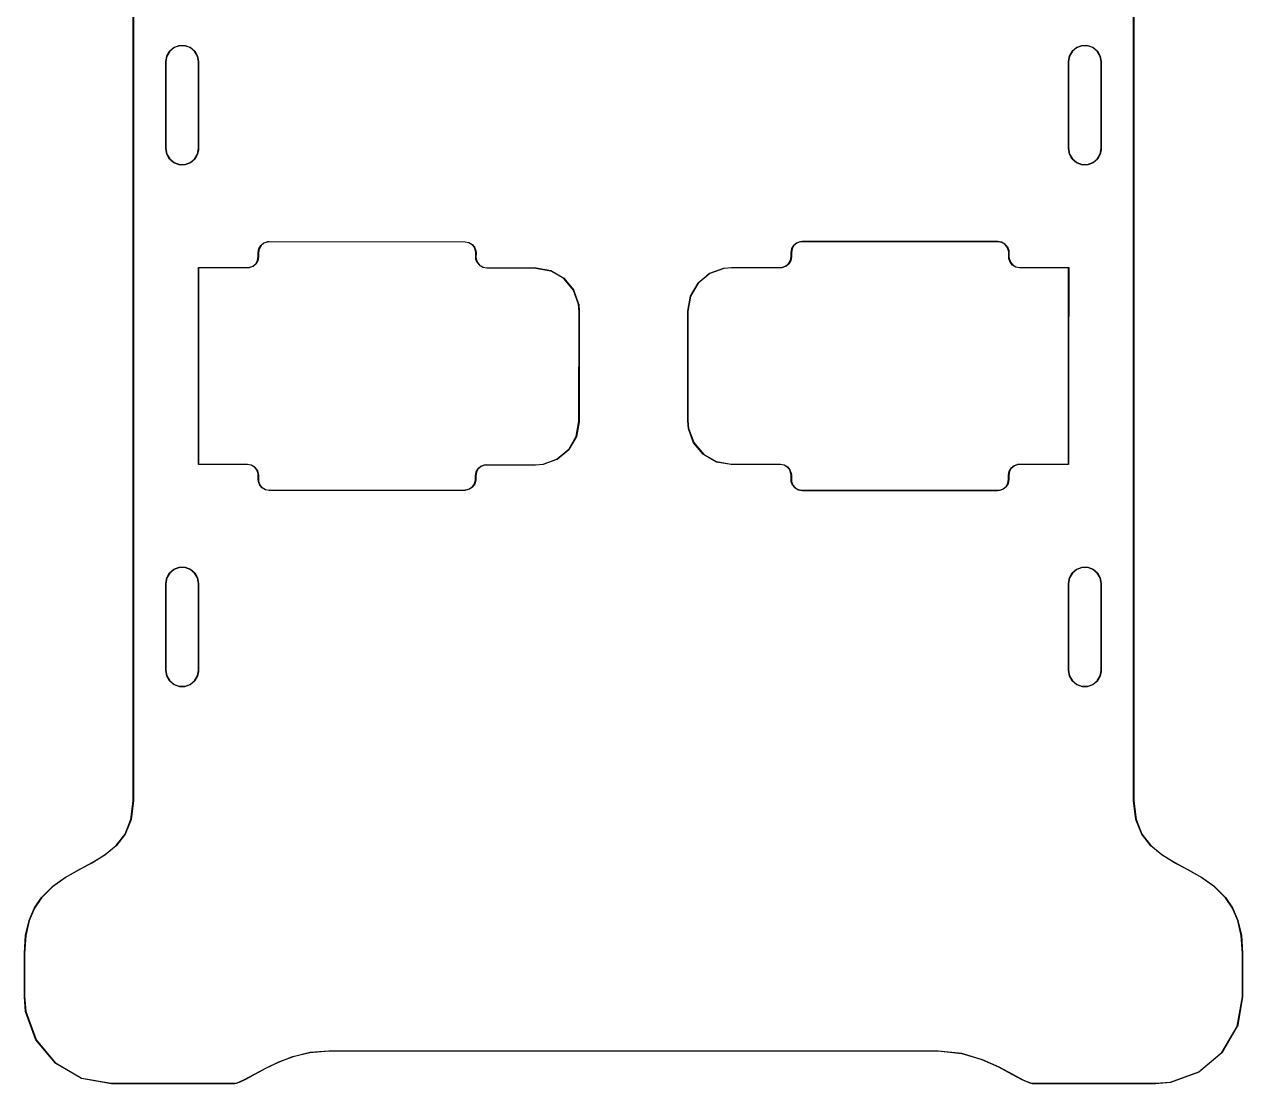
# Model space of a CAD drawing. Extents: x 72.9 to 142.9, y -183.4 to -86.4.
# Drawn here: x 79.9 to 135.9, y -183.4 to -134.7 of the extents above; entities that cross this region are included whole.
import ezdxf

# ---------------------------------------------------------------- set-up
doc = ezdxf.new("R2010")
doc.units = 0
doc.header["$MEASUREMENT"] = 0
doc.layers.add('BLACK', color=7, linetype='CONTINUOUS')

msp = doc.modelspace()

# ---------------------------------------------------------------- linework, layer by layer
at = {"layer": 'Black'}
for p, q in [((84.8833, -170.432), (84.8833, -130.432)), ((84.8933, -130.432), (84.8933, -170.432)), ((130.883, -170.432), (130.883, -130.432)), ((130.893, -130.432), (130.893, -170.432)), ((86.4294, -136.173), (86.5598, -135.947)), ((86.5681, -135.953), (86.4385, -136.177)), ((86.5598, -135.947), (86.561, -135.946)), ((86.561, -135.946), (86.7607, -135.779)), ((86.7664, -135.787), (86.5681, -135.953)), ((86.7607, -135.779), (86.7622, -135.778)), ((86.7622, -135.778), (87.007, -135.689)), ((87.0096, -135.699), (86.7664, -135.787)), ((87.007, -135.689), (87.007, -135.689)), ((87.007, -135.689), (87.0087, -135.689)), ((87.0087, -135.689), (87.2692, -135.689)), ((87.2683, -135.699), (87.0096, -135.699)), ((87.5113, -135.788), (87.2683, -135.699)), ((87.2692, -135.689), (87.2709, -135.689)), ((87.2709, -135.689), (87.5156, -135.779)), ((87.7094, -135.954), (87.5113, -135.788)), ((87.5156, -135.779), (87.5171, -135.78)), ((87.5171, -135.78), (87.7165, -135.947)), ((87.8385, -136.179), (87.7094, -135.954)), ((87.7165, -135.947), (87.7176, -135.949)), ((87.7176, -135.949), (87.8476, -136.174)), ((127.93, -136.172), (128.06, -135.946)), ((128.068, -135.952), (127.939, -136.176)), ((128.06, -135.946), (128.061, -135.946)), ((128.061, -135.945), (128.261, -135.778)), ((128.061, -135.946), (128.061, -135.945)), ((128.267, -135.786), (128.068, -135.952)), ((128.261, -135.778), (128.263, -135.777)), ((128.263, -135.777), (128.508, -135.688)), ((128.51, -135.698), (128.267, -135.786)), ((128.508, -135.688), (128.509, -135.688)), ((128.509, -135.688), (128.77, -135.689)), ((128.769, -135.699), (128.51, -135.698)), ((129.012, -135.788), (128.769, -135.699)), ((128.77, -135.689), (128.77, -135.689)), ((128.77, -135.689), (128.771, -135.689)), ((128.771, -135.689), (129.016, -135.778)), ((129.21, -135.954), (129.012, -135.788)), ((129.016, -135.778), (129.017, -135.779)), ((129.017, -135.779), (129.018, -135.779)), ((129.018, -135.779), (129.217, -135.947)), ((129.339, -136.178), (129.21, -135.954)), ((129.217, -135.947), (129.218, -135.948)), ((129.218, -135.948), (129.348, -136.174)), ((86.3833, -136.431), (86.4288, -136.175)), ((86.3833, -136.432), (86.3833, -136.431)), ((86.3833, -140.432), (86.3833, -136.432)), ((86.3833, -136.432), (86.3833, -136.432)), ((86.4385, -136.177), (86.3933, -136.432)), ((86.3933, -136.432), (86.3933, -140.432)), ((86.4288, -136.175), (86.4294, -136.173)), ((87.8833, -136.432), (87.8385, -136.179)), ((87.8476, -136.174), (87.848, -136.175)), ((87.848, -136.175), (87.8482, -136.176)), ((87.8482, -136.176), (87.8482, -136.176)), ((87.8482, -136.176), (87.8482, -136.176)), ((87.8482, -136.176), (87.8932, -136.431)), ((87.8833, -140.432), (87.8833, -136.432)), ((87.8932, -136.431), (87.8932, -136.432)), ((87.8932, -136.432), (87.8933, -136.432)), ((87.8933, -136.432), (87.8933, -140.432)), ((127.883, -136.43), (127.929, -136.173)), ((127.883, -136.432), (127.883, -136.43)), ((127.883, -140.432), (127.883, -136.432)), ((127.883, -136.432), (127.883, -136.432)), ((127.883, -136.432), (127.883, -136.432)), ((127.939, -136.176), (127.893, -136.432)), ((127.893, -136.432), (127.893, -136.432)), ((127.893, -136.432), (127.893, -136.432)), ((127.893, -136.432), (127.893, -140.432)), ((127.929, -136.173), (127.93, -136.172)), ((127.929, -136.173), (127.929, -136.173)), ((129.383, -136.432), (129.339, -136.178)), ((129.348, -136.174), (129.348, -136.174)), ((129.348, -136.174), (129.348, -136.175)), ((129.348, -136.175), (129.348, -136.176)), ((129.348, -136.176), (129.348, -136.176)), ((129.348, -136.176), (129.393, -136.431)), ((129.383, -140.432), (129.383, -136.432)), ((129.393, -136.431), (129.393, -136.432)), ((129.393, -136.432), (129.393, -136.432)), ((129.393, -136.432), (129.393, -140.432)), ((86.3833, -140.433), (86.3833, -140.432)), ((86.3833, -140.432), (86.3833, -140.432)), ((86.4283, -140.688), (86.3833, -140.433)), ((86.3933, -140.432), (86.438, -140.686)), ((87.838, -140.687), (87.8833, -140.432)), ((87.8833, -140.489), (87.8477, -140.689)), ((87.8932, -140.433), (87.8833, -140.489)), ((87.8933, -140.432), (87.8932, -140.432)), ((87.8932, -140.432), (87.8932, -140.433)), ((127.883, -140.433), (127.883, -140.432)), ((127.883, -140.432), (127.883, -140.432)), ((127.928, -140.688), (127.883, -140.433)), ((127.893, -140.432), (127.938, -140.686)), ((129.338, -140.688), (129.383, -140.432)), ((129.383, -140.489), (129.347, -140.691)), ((129.383, -140.432), (129.383, -140.432)), ((129.383, -140.432), (129.383, -140.432)), ((129.393, -140.434), (129.383, -140.489)), ((129.393, -140.432), (129.393, -140.432)), ((129.393, -140.432), (129.393, -140.432)), ((129.393, -140.432), (129.393, -140.434)), ((86.4287, -140.689), (86.4283, -140.688)), ((86.4289, -140.69), (86.4287, -140.689)), ((86.5589, -140.915), (86.4289, -140.69)), ((86.4289, -140.69), (86.4289, -140.69)), ((86.438, -140.686), (86.5672, -140.91)), ((86.56, -140.917), (86.5589, -140.915)), ((86.7594, -141.084), (86.56, -140.917)), ((86.56, -140.917), (86.56, -140.917)), ((86.5672, -140.91), (86.7652, -141.076)), ((86.76, -141.085), (86.7594, -141.084)), ((86.7594, -141.084), (86.7594, -141.084)), ((86.7609, -141.085), (86.76, -141.085)), ((87.0056, -141.175), (86.7609, -141.085)), ((86.7652, -141.076), (87.0082, -141.165)), ((87.2669, -141.165), (87.5101, -141.077)), ((87.5143, -141.086), (87.2695, -141.175)), ((87.5101, -141.077), (87.7084, -140.911)), ((87.5158, -141.085), (87.5143, -141.086)), ((87.5143, -141.086), (87.5143, -141.086)), ((87.7155, -140.918), (87.5158, -141.085)), ((87.7084, -140.911), (87.838, -140.687)), ((87.7167, -140.917), (87.7155, -140.918)), ((87.8471, -140.691), (87.7167, -140.917)), ((87.7167, -140.917), (87.7167, -140.917)), ((87.8477, -140.689), (87.8471, -140.691)), ((87.8471, -140.691), (87.8471, -140.691)), ((127.929, -140.689), (127.928, -140.688)), ((127.929, -140.69), (127.929, -140.689)), ((128.059, -140.916), (127.929, -140.69)), ((127.929, -140.69), (127.929, -140.69)), ((127.929, -140.69), (127.929, -140.69)), ((127.938, -140.686), (128.067, -140.91)), ((128.06, -140.917), (128.059, -140.916)), ((128.059, -140.916), (128.059, -140.916)), ((128.259, -141.085), (128.06, -140.917)), ((128.06, -140.917), (128.06, -140.917)), ((128.067, -140.91), (128.265, -141.076)), ((128.26, -141.086), (128.259, -141.085)), ((128.505, -141.175), (128.26, -141.086)), ((128.265, -141.076), (128.508, -141.165)), ((128.766, -141.166), (129.01, -141.078)), ((129.014, -141.087), (128.769, -141.176)), ((129.01, -141.078), (129.208, -140.912)), ((129.015, -141.086), (129.014, -141.087)), ((129.215, -140.919), (129.015, -141.086)), ((129.015, -141.086), (129.015, -141.086)), ((129.208, -140.912), (129.338, -140.688)), ((129.216, -140.918), (129.215, -140.919)), ((129.347, -140.692), (129.216, -140.918)), ((129.347, -140.691), (129.347, -140.691)), ((129.347, -140.691), (129.347, -140.691)), ((129.347, -140.691), (129.347, -140.692)), ((87.0071, -141.175), (87.0056, -141.175)), ((87.0073, -141.175), (87.0071, -141.175)), ((87.2678, -141.175), (87.0073, -141.175)), ((87.0073, -141.175), (87.0073, -141.175)), ((87.0082, -141.165), (87.2669, -141.165)), ((87.2695, -141.175), (87.2678, -141.175)), ((87.2695, -141.175), (87.2695, -141.175)), ((128.507, -141.175), (128.505, -141.175)), ((128.505, -141.175), (128.505, -141.175)), ((128.505, -141.175), (128.505, -141.175)), ((128.767, -141.176), (128.507, -141.175)), ((128.508, -141.165), (128.766, -141.166)), ((128.769, -141.176), (128.767, -141.176)), ((128.769, -141.176), (128.769, -141.176)), ((90.6377, -145.209), (90.6684, -145.038)), ((90.6781, -145.04), (90.6476, -145.21)), ((90.6684, -145.038), (90.669, -145.036)), ((90.669, -145.036), (90.7563, -144.886)), ((90.7645, -144.892), (90.6781, -145.04)), ((90.7563, -144.886), (90.7574, -144.885)), ((90.7574, -144.885), (90.8908, -144.773)), ((90.8965, -144.782), (90.7645, -144.892)), ((90.8908, -144.773), (90.8923, -144.772)), ((90.8923, -144.772), (91.0557, -144.714)), ((91.0585, -144.723), (90.8965, -144.782)), ((91.0557, -144.714), (91.0563, -144.713)), ((91.0563, -144.713), (91.057, -144.713)), ((91.057, -144.713), (91.143, -144.706)), ((91.1436, -144.716), (91.0585, -144.723)), ((91.143, -144.706), (91.1432, -144.706)), ((91.1432, -144.706), (91.1434, -144.706)), ((91.1434, -144.706), (100.143, -144.719)), ((100.143, -144.729), (91.1436, -144.716)), ((100.143, -144.719), (100.144, -144.719)), ((100.313, -144.759), (100.143, -144.729)), ((100.144, -144.719), (100.144, -144.719)), ((100.144, -144.719), (100.315, -144.75)), ((100.461, -144.846), (100.313, -144.759)), ((100.315, -144.75), (100.317, -144.75)), ((100.317, -144.75), (100.467, -144.837)), ((100.572, -144.977), (100.461, -144.846)), ((100.467, -144.837), (100.468, -144.838)), ((100.468, -144.838), (100.58, -144.972)), ((100.63, -145.139), (100.572, -144.977)), ((100.58, -144.972), (100.581, -144.973)), ((100.581, -144.973), (100.64, -145.136)), ((115.137, -145.204), (115.167, -145.033)), ((115.177, -145.036), (115.147, -145.206)), ((115.167, -145.033), (115.168, -145.032)), ((115.168, -145.032), (115.255, -144.882)), ((115.263, -144.887), (115.177, -145.036)), ((115.255, -144.882), (115.256, -144.88)), ((115.256, -144.88), (115.389, -144.769)), ((115.395, -144.777), (115.263, -144.887)), ((115.389, -144.769), (115.391, -144.768)), ((115.391, -144.768), (115.554, -144.709)), ((115.557, -144.718), (115.395, -144.777)), ((115.554, -144.709), (115.555, -144.709)), ((115.555, -144.709), (115.641, -144.701)), ((115.555, -144.709), (115.555, -144.709)), ((115.642, -144.711), (115.557, -144.718)), ((115.641, -144.701), (115.641, -144.701)), ((115.641, -144.701), (115.642, -144.701)), ((115.642, -144.701), (124.642, -144.701)), ((124.642, -144.711), (115.642, -144.711)), ((124.642, -144.701), (124.642, -144.701)), ((124.642, -144.701), (124.643, -144.701)), ((124.812, -144.741), (124.642, -144.711)), ((124.642, -144.711), (124.642, -144.711)), ((124.643, -144.701), (124.814, -144.732)), ((124.96, -144.827), (124.812, -144.741)), ((124.814, -144.732), (124.815, -144.732)), ((124.815, -144.732), (124.816, -144.732)), ((124.816, -144.732), (124.966, -144.819)), ((125.071, -144.959), (124.96, -144.827)), ((124.966, -144.819), (124.967, -144.82)), ((124.967, -144.82), (124.967, -144.82)), ((124.967, -144.82), (125.079, -144.954)), ((125.129, -145.121), (125.071, -144.959)), ((125.079, -144.954), (125.08, -144.955)), ((125.08, -144.955), (125.139, -145.118)), ((90.521, -145.728), (90.6072, -145.579)), ((90.6163, -145.584), (90.5292, -145.734)), ((90.6072, -145.579), (90.6374, -145.41)), ((90.6164, -145.583), (90.6163, -145.584)), ((90.6163, -145.584), (90.6163, -145.584)), ((90.6169, -145.582), (90.6164, -145.583)), ((90.6473, -145.411), (90.6169, -145.582)), ((90.6169, -145.582), (90.6169, -145.582)), ((90.6374, -145.41), (90.6377, -145.21)), ((90.6377, -145.21), (90.6377, -145.209)), ((90.6377, -145.21), (90.6377, -145.21)), ((90.6474, -145.41), (90.6473, -145.411)), ((90.6473, -145.411), (90.6473, -145.411)), ((90.6477, -145.21), (90.6474, -145.41)), ((90.6476, -145.21), (90.6477, -145.21)), ((100.638, -145.225), (100.63, -145.139)), ((100.637, -145.425), (100.638, -145.225)), ((100.645, -145.511), (100.637, -145.425)), ((100.637, -145.425), (100.637, -145.425)), ((100.637, -145.425), (100.637, -145.425)), ((100.64, -145.136), (100.64, -145.137)), ((100.64, -145.137), (100.64, -145.138)), ((100.64, -145.138), (100.648, -145.225)), ((100.645, -145.512), (100.645, -145.511)), ((100.645, -145.513), (100.645, -145.512)), ((100.704, -145.676), (100.645, -145.513)), ((100.648, -145.225), (100.647, -145.425)), ((100.647, -145.425), (100.655, -145.51)), ((100.648, -145.225), (100.648, -145.225)), ((100.648, -145.225), (100.648, -145.225)), ((100.655, -145.51), (100.713, -145.672)), ((115.02, -145.725), (115.106, -145.576)), ((115.115, -145.58), (115.028, -145.731)), ((115.106, -145.576), (115.137, -145.406)), ((115.116, -145.579), (115.115, -145.58)), ((115.147, -145.408), (115.116, -145.579)), ((115.116, -145.579), (115.116, -145.579)), ((115.137, -145.206), (115.137, -145.204)), ((115.137, -145.406), (115.137, -145.206)), ((115.137, -145.206), (115.137, -145.206)), ((115.137, -145.406), (115.137, -145.406)), ((115.147, -145.206), (115.147, -145.206)), ((115.147, -145.206), (115.147, -145.406)), ((115.147, -145.406), (115.147, -145.407)), ((115.147, -145.407), (115.147, -145.408)), ((125.137, -145.206), (125.129, -145.121)), ((125.137, -145.406), (125.137, -145.206)), ((125.137, -145.407), (125.137, -145.406)), ((125.137, -145.406), (125.137, -145.406)), ((125.144, -145.492), (125.137, -145.407)), ((125.139, -145.118), (125.139, -145.119)), ((125.139, -145.119), (125.139, -145.12)), ((125.139, -145.12), (125.147, -145.206)), ((125.144, -145.493), (125.144, -145.492)), ((125.144, -145.494), (125.144, -145.493)), ((125.203, -145.657), (125.144, -145.494)), ((125.147, -145.206), (125.147, -145.206)), ((125.147, -145.206), (125.147, -145.206)), ((125.147, -145.206), (125.147, -145.406)), ((125.147, -145.406), (125.154, -145.491)), ((125.154, -145.491), (125.213, -145.653)), ((87.8833, -145.906), (87.8833, -145.905)), ((87.8833, -145.905), (87.8835, -145.905)), ((87.8833, -154.958), (87.8833, -145.906)), ((87.8833, -145.906), (87.8833, -145.906)), ((87.8835, -145.905), (87.8836, -145.904)), ((87.8836, -145.904), (87.8838, -145.904)), ((87.8838, -145.904), (87.8839, -145.904)), ((87.8839, -145.904), (87.8842, -145.903)), ((87.8842, -145.903), (87.8844, -145.903)), ((87.8844, -145.903), (87.8848, -145.903)), ((87.8848, -145.903), (87.885, -145.902)), ((87.885, -145.902), (87.8854, -145.902)), ((87.8854, -145.902), (87.8858, -145.902)), ((87.8858, -145.902), (87.8862, -145.902)), ((87.8862, -145.902), (87.8865, -145.901)), ((87.8865, -145.901), (87.887, -145.901)), ((87.887, -145.901), (87.8874, -145.901)), ((87.8874, -145.901), (87.8878, -145.901)), ((87.8878, -145.901), (87.8883, -145.901)), ((87.8883, -145.901), (90.1414, -145.904)), ((90.1416, -145.914), (87.8933, -145.911)), ((87.8933, -145.911), (87.8933, -154.953)), ((90.1414, -145.904), (90.2274, -145.897)), ((90.1418, -145.914), (90.1416, -145.914)), ((90.142, -145.914), (90.1418, -145.914)), ((90.2289, -145.907), (90.142, -145.914)), ((90.2274, -145.897), (90.3892, -145.838)), ((90.2295, -145.907), (90.2289, -145.907)), ((90.2302, -145.907), (90.2295, -145.907)), ((90.3934, -145.847), (90.2302, -145.907)), ((90.3892, -145.838), (90.521, -145.728)), ((90.3949, -145.847), (90.3934, -145.847)), ((90.5281, -145.735), (90.3949, -145.847)), ((90.3949, -145.847), (90.3949, -145.847)), ((90.5292, -145.734), (90.5281, -145.735)), ((100.705, -145.678), (100.704, -145.676)), ((100.816, -145.811), (100.705, -145.678)), ((100.713, -145.672), (100.823, -145.804)), ((100.817, -145.812), (100.816, -145.811)), ((100.967, -145.899), (100.817, -145.812)), ((100.823, -145.804), (100.972, -145.89)), ((100.969, -145.9), (100.967, -145.899)), ((101.14, -145.931), (100.969, -145.9)), ((100.972, -145.89), (101.141, -145.921)), ((101.141, -145.931), (101.14, -145.931)), ((101.141, -145.921), (101.142, -145.921)), ((101.142, -145.931), (101.141, -145.931)), ((101.142, -145.921), (103.395, -145.924)), ((103.395, -145.934), (101.142, -145.931)), ((103.395, -145.924), (103.397, -145.924)), ((103.397, -145.934), (103.395, -145.934)), ((103.397, -145.924), (103.397, -145.924)), ((103.397, -145.924), (103.398, -145.924)), ((103.398, -145.934), (103.397, -145.934)), ((103.397, -145.934), (103.397, -145.934)), ((103.398, -145.924), (103.399, -145.924)), ((104.08, -146.057), (103.398, -145.934)), ((103.399, -145.924), (104.083, -146.047)), ((104.679, -146.405), (104.08, -146.057)), ((104.083, -146.047), (104.085, -146.048)), ((104.085, -146.048), (104.685, -146.397)), ((110.855, -146.614), (111.388, -146.168)), ((111.394, -146.177), (110.862, -146.621)), ((111.388, -146.168), (111.39, -146.168)), ((111.39, -146.168), (112.043, -145.931)), ((112.045, -145.941), (111.394, -146.177)), ((112.043, -145.931), (112.043, -145.931)), ((112.043, -145.931), (112.044, -145.931)), ((112.044, -145.931), (112.388, -145.901)), ((112.388, -145.911), (112.045, -145.941)), ((112.388, -145.901), (112.388, -145.901)), ((112.388, -145.901), (112.388, -145.901)), ((112.388, -145.901), (114.641, -145.901)), ((114.642, -145.911), (112.388, -145.911)), ((114.641, -145.901), (114.726, -145.894)), ((114.728, -145.904), (114.642, -145.911)), ((114.642, -145.911), (114.642, -145.911)), ((114.642, -145.911), (114.642, -145.911)), ((114.726, -145.894), (114.888, -145.835)), ((114.729, -145.903), (114.728, -145.904)), ((114.893, -145.844), (114.729, -145.903)), ((114.729, -145.903), (114.729, -145.903)), ((114.888, -145.835), (115.02, -145.725)), ((114.894, -145.843), (114.893, -145.844)), ((114.893, -145.844), (114.893, -145.844)), ((115.027, -145.732), (114.894, -145.843)), ((115.028, -145.731), (115.027, -145.732)), ((115.028, -145.731), (115.028, -145.731)), ((115.028, -145.731), (115.028, -145.731)), ((125.204, -145.659), (125.203, -145.657)), ((125.316, -145.792), (125.204, -145.659)), ((125.213, -145.653), (125.323, -145.785)), ((125.317, -145.792), (125.316, -145.792)), ((125.317, -145.793), (125.317, -145.792)), ((125.467, -145.88), (125.317, -145.793)), ((125.317, -145.793), (125.317, -145.793)), ((125.323, -145.785), (125.472, -145.871)), ((125.469, -145.881), (125.467, -145.88)), ((125.64, -145.911), (125.469, -145.881)), ((125.472, -145.871), (125.641, -145.901)), ((125.641, -145.911), (125.64, -145.911)), ((125.641, -145.901), (125.642, -145.901)), ((125.642, -145.911), (125.641, -145.911)), ((125.642, -145.901), (127.895, -145.901)), ((127.89, -145.911), (125.642, -145.911)), ((127.883, -150.432), (127.89, -145.911)), ((127.9, -145.906), (127.893, -150.432)), ((127.895, -145.901), (127.895, -145.901)), ((127.895, -145.901), (127.896, -145.901)), ((127.896, -145.901), (127.896, -145.901)), ((127.896, -145.901), (127.897, -145.901)), ((127.897, -145.901), (127.897, -145.902)), ((127.897, -145.902), (127.897, -145.902)), ((127.897, -145.902), (127.898, -145.902)), ((127.898, -145.902), (127.898, -145.902)), ((127.898, -145.902), (127.898, -145.903)), ((127.898, -145.903), (127.899, -145.903)), ((127.899, -145.903), (127.899, -145.903)), ((127.899, -145.903), (127.899, -145.904)), ((127.899, -145.904), (127.899, -145.904)), ((127.899, -145.904), (127.9, -145.904)), ((127.9, -145.904), (127.9, -145.905)), ((127.9, -145.905), (127.9, -145.905)), ((127.9, -145.905), (127.9, -145.906)), ((127.9, -145.906), (127.9, -145.906)), ((105.123, -146.937), (104.679, -146.405)), ((104.685, -146.397), (104.686, -146.398)), ((104.686, -146.398), (105.131, -146.931)), ((110.506, -147.216), (110.854, -146.615)), ((110.862, -146.621), (110.515, -147.22)), ((110.854, -146.615), (110.855, -146.614)), ((105.358, -147.589), (105.123, -146.937)), ((105.131, -146.931), (105.132, -146.932)), ((105.132, -146.932), (105.132, -146.933)), ((105.132, -146.933), (105.132, -146.933)), ((105.132, -146.933), (105.367, -147.586)), ((110.383, -147.902), (110.505, -147.218)), ((110.515, -147.22), (110.393, -147.903)), ((110.505, -147.218), (110.506, -147.216)), ((105.387, -147.932), (105.358, -147.589)), ((105.367, -147.586), (105.368, -147.587)), ((105.368, -147.587), (105.368, -147.588)), ((105.368, -147.588), (105.397, -147.932)), ((105.379, -152.983), (105.387, -147.932)), ((105.397, -147.932), (105.389, -152.984)), ((105.397, -147.932), (105.397, -147.932)), ((105.397, -147.932), (105.397, -147.932)), ((110.383, -147.903), (110.383, -147.902)), ((110.384, -147.904), (110.383, -147.903)), ((110.383, -147.906), (110.384, -147.904)), ((110.383, -152.958), (110.383, -147.906)), ((110.384, -147.904), (110.384, -147.904)), ((110.393, -147.903), (110.393, -147.904)), ((110.393, -147.904), (110.393, -147.904)), ((110.393, -147.904), (110.393, -147.906)), ((110.393, -147.906), (110.393, -152.958)), ((127.883, -154.953), (127.883, -150.432)), ((127.893, -150.432), (127.893, -154.958)), ((105.258, -153.666), (105.379, -152.983)), ((105.387, -152.998), (105.268, -153.669)), ((105.389, -152.985), (105.387, -152.998)), ((105.389, -152.984), (105.389, -152.984)), ((105.389, -152.984), (105.389, -152.985)), ((110.413, -153.302), (110.383, -152.958)), ((110.383, -152.958), (110.383, -152.958)), ((110.383, -152.958), (110.383, -152.958)), ((110.393, -152.958), (110.423, -153.301)), ((110.413, -153.303), (110.413, -153.302)), ((110.413, -153.304), (110.413, -153.303)), ((110.65, -153.957), (110.413, -153.304)), ((110.423, -153.301), (110.659, -153.952)), ((104.911, -154.266), (105.258, -153.666)), ((105.267, -153.67), (104.919, -154.271)), ((105.268, -153.669), (105.267, -153.67)), ((105.267, -153.67), (105.267, -153.67)), ((105.267, -153.67), (105.267, -153.67)), ((105.268, -153.669), (105.268, -153.669)), ((110.651, -153.958), (110.65, -153.957)), ((111.096, -154.491), (110.651, -153.958)), ((110.659, -153.952), (111.103, -154.484)), ((104.379, -154.71), (104.911, -154.266)), ((104.918, -154.273), (104.385, -154.718)), ((104.919, -154.271), (104.918, -154.273)), ((111.097, -154.492), (111.096, -154.491)), ((111.698, -154.84), (111.097, -154.492)), ((111.103, -154.484), (111.703, -154.831)), ((87.8833, -154.959), (87.8833, -154.958)), ((87.8833, -154.958), (87.8833, -154.958)), ((87.8835, -154.959), (87.8833, -154.959)), ((87.8836, -154.96), (87.8835, -154.959)), ((87.8838, -154.96), (87.8836, -154.96)), ((87.8839, -154.96), (87.8838, -154.96)), ((87.8842, -154.961), (87.8839, -154.96)), ((87.8844, -154.961), (87.8842, -154.961)), ((87.8848, -154.961), (87.8844, -154.961)), ((87.885, -154.962), (87.8848, -154.961)), ((87.8854, -154.962), (87.885, -154.962)), ((87.8858, -154.962), (87.8854, -154.962)), ((87.8862, -154.962), (87.8858, -154.962)), ((87.8865, -154.963), (87.8862, -154.962)), ((87.887, -154.963), (87.8865, -154.963)), ((87.8874, -154.963), (87.887, -154.963)), ((87.8878, -154.963), (87.8874, -154.963)), ((87.8883, -154.963), (87.8878, -154.963)), ((90.1416, -154.96), (87.8883, -154.963)), ((87.8933, -154.953), (90.1416, -154.95)), ((90.1416, -154.95), (90.142, -154.95)), ((90.1418, -154.96), (90.1416, -154.96)), ((90.3118, -154.99), (90.1418, -154.96)), ((90.142, -154.95), (90.1434, -154.95)), ((90.1434, -154.95), (90.3144, -154.98)), ((90.4606, -155.076), (90.3118, -154.99)), ((90.3144, -154.98), (90.316, -154.981)), ((90.316, -154.981), (90.4664, -155.067)), ((90.571, -155.207), (90.4606, -155.076)), ((90.4664, -155.067), (90.4671, -155.068)), ((90.4671, -155.068), (90.4677, -155.068)), ((90.4677, -155.068), (90.5793, -155.202)), ((100.742, -155.152), (100.875, -155.04)), ((100.881, -155.049), (100.749, -155.159)), ((100.875, -155.04), (100.876, -155.04)), ((100.876, -155.04), (101.04, -154.98)), ((101.042, -154.99), (100.881, -155.049)), ((101.04, -154.98), (101.04, -154.98)), ((101.04, -154.98), (101.041, -154.98)), ((101.041, -154.98), (101.128, -154.973)), ((101.128, -154.983), (101.042, -154.99)), ((101.128, -154.973), (101.128, -154.973)), ((101.128, -154.973), (101.128, -154.973)), ((101.128, -154.973), (103.381, -154.976)), ((103.382, -154.986), (101.128, -154.983)), ((103.381, -154.976), (103.728, -154.946)), ((103.729, -154.956), (103.382, -154.986)), ((103.382, -154.986), (103.382, -154.986)), ((103.382, -154.986), (103.382, -154.986)), ((103.728, -154.946), (104.379, -154.71)), ((103.73, -154.956), (103.729, -154.956)), ((103.731, -154.956), (103.73, -154.956)), ((104.384, -154.719), (103.731, -154.956)), ((104.385, -154.718), (104.384, -154.719)), ((104.385, -154.718), (104.385, -154.718)), ((111.699, -154.841), (111.698, -154.84)), ((111.7, -154.841), (111.699, -154.841)), ((112.384, -154.963), (111.7, -154.841)), ((111.703, -154.831), (112.386, -154.953)), ((112.386, -154.963), (112.384, -154.963)), ((112.386, -154.953), (112.386, -154.953)), ((112.386, -154.953), (112.387, -154.953)), ((112.387, -154.963), (112.386, -154.963)), ((112.386, -154.963), (112.386, -154.963)), ((112.387, -154.953), (112.388, -154.953)), ((112.388, -154.963), (112.387, -154.963)), ((112.388, -154.953), (114.642, -154.953)), ((114.642, -154.963), (112.388, -154.963)), ((114.642, -154.953), (114.642, -154.953)), ((114.642, -154.953), (114.643, -154.953)), ((114.812, -154.993), (114.642, -154.963)), ((114.642, -154.963), (114.642, -154.963)), ((114.643, -154.953), (114.814, -154.984)), ((114.96, -155.079), (114.812, -154.993)), ((114.814, -154.984), (114.815, -154.984)), ((114.815, -154.984), (114.816, -154.984)), ((114.816, -154.984), (114.966, -155.071)), ((115.071, -155.211), (114.96, -155.079)), ((114.966, -155.071), (114.967, -155.072)), ((114.967, -155.072), (114.967, -155.072)), ((114.967, -155.072), (115.079, -155.206)), ((125.16, -155.28), (125.247, -155.13)), ((125.255, -155.136), (125.169, -155.285)), ((125.247, -155.13), (125.248, -155.129)), ((125.248, -155.129), (125.382, -155.017)), ((125.248, -155.129), (125.248, -155.129)), ((125.387, -155.026), (125.255, -155.136)), ((125.382, -155.017), (125.383, -155.017)), ((125.383, -155.017), (125.546, -154.957)), ((125.549, -154.967), (125.387, -155.026)), ((125.546, -154.957), (125.547, -154.957)), ((125.547, -154.957), (125.548, -154.957)), ((125.548, -154.957), (125.634, -154.95)), ((125.635, -154.96), (125.549, -154.967)), ((125.634, -154.95), (125.635, -154.95)), ((125.635, -154.95), (125.635, -154.95)), ((125.635, -154.95), (127.883, -154.953)), ((127.888, -154.963), (125.635, -154.96)), ((127.889, -154.963), (127.888, -154.963)), ((127.89, -154.963), (127.889, -154.963)), ((127.889, -154.963), (127.889, -154.963)), ((127.891, -154.962), (127.89, -154.962)), ((127.89, -154.962), (127.89, -154.963)), ((127.89, -154.963), (127.89, -154.963)), ((127.89, -154.963), (127.89, -154.963)), ((127.892, -154.961), (127.891, -154.962)), ((127.891, -154.962), (127.891, -154.962)), ((127.891, -154.962), (127.891, -154.962)), ((127.893, -154.96), (127.892, -154.961)), ((127.892, -154.961), (127.892, -154.961)), ((127.892, -154.961), (127.892, -154.961)), ((127.893, -154.958), (127.893, -154.958)), ((127.893, -154.958), (127.893, -154.959)), ((127.893, -154.959), (127.893, -154.959)), ((127.893, -154.959), (127.893, -154.96)), ((127.893, -154.96), (127.893, -154.96)), ((127.893, -154.96), (127.893, -154.96)), ((90.6299, -155.369), (90.571, -155.207)), ((90.5793, -155.202), (90.5801, -155.203)), ((90.5801, -155.203), (90.5801, -155.203)), ((90.5801, -155.203), (90.6395, -155.366)), ((90.6374, -155.454), (90.6299, -155.369)), ((90.6377, -155.654), (90.6374, -155.454)), ((90.6453, -155.74), (90.6377, -155.654)), ((90.6377, -155.654), (90.6377, -155.654)), ((90.6377, -155.654), (90.6377, -155.654)), ((90.6395, -155.366), (90.6396, -155.367)), ((90.6396, -155.367), (90.6398, -155.368)), ((90.6398, -155.368), (90.6473, -155.453)), ((90.6473, -155.453), (90.6473, -155.454)), ((90.6473, -155.454), (90.6474, -155.454)), ((90.6474, -155.454), (90.6477, -155.654)), ((90.6477, -155.654), (90.6552, -155.739)), ((100.58, -155.844), (100.622, -155.677)), ((100.632, -155.679), (100.589, -155.847)), ((100.622, -155.477), (100.623, -155.476)), ((100.622, -155.677), (100.622, -155.477)), ((100.623, -155.476), (100.653, -155.305)), ((100.623, -155.476), (100.623, -155.476)), ((100.663, -155.308), (100.632, -155.477)), ((100.632, -155.477), (100.632, -155.677)), ((100.632, -155.677), (100.632, -155.677)), ((100.632, -155.677), (100.632, -155.679)), ((100.653, -155.305), (100.654, -155.303)), ((100.654, -155.303), (100.741, -155.153)), ((100.749, -155.159), (100.663, -155.308)), ((100.741, -155.153), (100.742, -155.152)), ((115.129, -155.373), (115.071, -155.211)), ((115.079, -155.206), (115.08, -155.207)), ((115.08, -155.207), (115.139, -155.37)), ((115.137, -155.458), (115.129, -155.373)), ((115.137, -155.658), (115.137, -155.458)), ((115.144, -155.744), (115.137, -155.658)), ((115.137, -155.658), (115.137, -155.658)), ((115.137, -155.658), (115.137, -155.658)), ((115.139, -155.37), (115.139, -155.371)), ((115.139, -155.371), (115.139, -155.372)), ((115.139, -155.372), (115.147, -155.458)), ((115.147, -155.458), (115.147, -155.458)), ((115.147, -155.458), (115.147, -155.458)), ((115.147, -155.458), (115.147, -155.658)), ((115.147, -155.658), (115.154, -155.743)), ((125.1, -155.824), (125.129, -155.654)), ((125.139, -155.655), (125.11, -155.827)), ((125.129, -155.453), (125.16, -155.282)), ((125.129, -155.454), (125.129, -155.453)), ((125.129, -155.453), (125.129, -155.453)), ((125.129, -155.654), (125.129, -155.454)), ((125.129, -155.654), (125.129, -155.654)), ((125.169, -155.285), (125.139, -155.454)), ((125.139, -155.454), (125.139, -155.654)), ((125.139, -155.654), (125.139, -155.654)), ((125.139, -155.654), (125.139, -155.655)), ((125.16, -155.282), (125.16, -155.28)), ((90.6454, -155.741), (90.6453, -155.74)), ((90.6455, -155.742), (90.6454, -155.741)), ((90.7049, -155.905), (90.6455, -155.742)), ((90.6552, -155.739), (90.714, -155.901)), ((90.7056, -155.906), (90.7049, -155.905)), ((90.7058, -155.906), (90.7056, -155.906)), ((90.8174, -156.039), (90.7058, -155.906)), ((90.7058, -155.906), (90.7058, -155.906)), ((90.714, -155.901), (90.8245, -156.032)), ((90.818, -156.04), (90.8174, -156.039)), ((90.8174, -156.039), (90.8174, -156.039)), ((90.8187, -156.04), (90.818, -156.04)), ((90.9691, -156.127), (90.8187, -156.04)), ((90.8245, -156.032), (90.9734, -156.118)), ((90.9703, -156.128), (90.9691, -156.127)), ((90.9708, -156.128), (90.9703, -156.128)), ((91.1418, -156.158), (90.9708, -156.128)), ((90.9708, -156.128), (90.9708, -156.128)), ((90.9734, -156.118), (91.1432, -156.148)), ((91.143, -156.158), (91.1418, -156.158)), ((91.1434, -156.158), (91.143, -156.158)), ((91.1432, -156.148), (91.1434, -156.148)), ((91.1434, -156.148), (100.143, -156.135)), ((100.143, -156.145), (91.1434, -156.158)), ((100.143, -156.135), (100.177, -156.133)), ((100.144, -156.145), (100.143, -156.145)), ((100.179, -156.143), (100.144, -156.145)), ((100.144, -156.145), (100.144, -156.145)), ((100.177, -156.133), (100.343, -156.086)), ((100.18, -156.142), (100.179, -156.142)), ((100.179, -156.142), (100.179, -156.143)), ((100.347, -156.095), (100.18, -156.142)), ((100.343, -156.086), (100.483, -155.986)), ((100.348, -156.095), (100.347, -156.095)), ((100.489, -155.993), (100.348, -156.095)), ((100.348, -156.095), (100.348, -156.095)), ((100.483, -155.986), (100.58, -155.844)), ((100.49, -155.992), (100.489, -155.993)), ((100.491, -155.992), (100.49, -155.992)), ((100.588, -155.848), (100.491, -155.992)), ((100.491, -155.992), (100.491, -155.992)), ((100.589, -155.847), (100.588, -155.848)), ((100.588, -155.848), (100.588, -155.848)), ((115.144, -155.745), (115.144, -155.744)), ((115.144, -155.746), (115.144, -155.745)), ((115.203, -155.909), (115.144, -155.746)), ((115.154, -155.743), (115.213, -155.905)), ((115.204, -155.91), (115.203, -155.909)), ((115.316, -156.044), (115.204, -155.91)), ((115.213, -155.905), (115.323, -156.037)), ((115.317, -156.044), (115.316, -156.044)), ((115.317, -156.045), (115.317, -156.044)), ((115.467, -156.132), (115.317, -156.045)), ((115.323, -156.037), (115.472, -156.123)), ((115.469, -156.132), (115.467, -156.132)), ((115.64, -156.163), (115.469, -156.132)), ((115.472, -156.123), (115.641, -156.153)), ((115.641, -156.163), (115.64, -156.163)), ((115.641, -156.153), (115.642, -156.153)), ((115.642, -156.163), (115.641, -156.163)), ((115.642, -156.153), (124.641, -156.153)), ((124.642, -156.163), (115.642, -156.163)), ((124.641, -156.153), (124.723, -156.145)), ((124.725, -156.155), (124.642, -156.163)), ((124.642, -156.163), (124.642, -156.163)), ((124.642, -156.163), (124.642, -156.163)), ((124.723, -156.145), (124.884, -156.085)), ((124.726, -156.155), (124.725, -156.155)), ((124.725, -156.155), (124.725, -156.155)), ((124.889, -156.094), (124.726, -156.155)), ((124.884, -156.085), (125.015, -155.974)), ((124.89, -156.093), (124.889, -156.094)), ((124.889, -156.094), (124.889, -156.094)), ((125.022, -155.981), (124.89, -156.093)), ((125.015, -155.974), (125.1, -155.824)), ((125.023, -155.979), (125.022, -155.981)), ((125.109, -155.828), (125.023, -155.979)), ((125.11, -155.827), (125.109, -155.828)), ((125.109, -155.828), (125.109, -155.828)), ((125.109, -155.828), (125.109, -155.828)), ((125.11, -155.827), (125.11, -155.827)), ((86.3833, -160.431), (86.4288, -160.175)), ((86.4385, -160.177), (86.3933, -160.432)), ((86.4288, -160.175), (86.4294, -160.173)), ((86.4294, -160.173), (86.5598, -159.947)), ((86.5681, -159.953), (86.4385, -160.177)), ((86.5598, -159.947), (86.561, -159.946)), ((86.561, -159.946), (86.7607, -159.779)), ((86.7664, -159.787), (86.5681, -159.953)), ((86.7607, -159.779), (86.7622, -159.778)), ((86.7622, -159.778), (87.007, -159.689)), ((87.0096, -159.699), (86.7664, -159.787)), ((87.007, -159.689), (87.007, -159.689)), ((87.007, -159.689), (87.0087, -159.689)), ((87.0087, -159.689), (87.2692, -159.689)), ((87.2683, -159.699), (87.0096, -159.699)), ((87.5113, -159.788), (87.2683, -159.699)), ((87.2692, -159.689), (87.2709, -159.689)), ((87.2709, -159.689), (87.5156, -159.779)), ((87.7094, -159.954), (87.5113, -159.788)), ((87.5156, -159.779), (87.5171, -159.78)), ((87.5171, -159.78), (87.7165, -159.947)), ((87.8385, -160.179), (87.7094, -159.954)), ((87.7165, -159.947), (87.7176, -159.949)), ((87.7176, -159.949), (87.8476, -160.174)), ((87.8833, -160.432), (87.8385, -160.179)), ((87.8476, -160.174), (87.848, -160.175)), ((87.848, -160.175), (87.8482, -160.176)), ((87.8482, -160.176), (87.8482, -160.176)), ((87.8482, -160.176), (87.8482, -160.176)), ((87.8482, -160.176), (87.8932, -160.431)), ((127.883, -160.43), (127.929, -160.173)), ((127.939, -160.176), (127.893, -160.432)), ((127.929, -160.173), (127.93, -160.172)), ((127.929, -160.173), (127.929, -160.173)), ((127.93, -160.172), (128.06, -159.946)), ((128.068, -159.952), (127.939, -160.176)), ((128.06, -159.946), (128.061, -159.946)), ((128.061, -159.945), (128.261, -159.778)), ((128.061, -159.946), (128.061, -159.945)), ((128.267, -159.786), (128.068, -159.952)), ((128.261, -159.778), (128.263, -159.777)), ((128.263, -159.777), (128.508, -159.688)), ((128.51, -159.698), (128.267, -159.786)), ((128.508, -159.688), (128.509, -159.688)), ((128.509, -159.688), (128.77, -159.689)), ((128.769, -159.699), (128.51, -159.698)), ((129.012, -159.788), (128.769, -159.699)), ((128.77, -159.689), (128.77, -159.689)), ((128.77, -159.689), (128.771, -159.689)), ((128.771, -159.689), (129.016, -159.778)), ((129.21, -159.954), (129.012, -159.788)), ((129.016, -159.778), (129.017, -159.779)), ((129.017, -159.779), (129.018, -159.779)), ((129.018, -159.779), (129.217, -159.947)), ((129.339, -160.178), (129.21, -159.954)), ((129.217, -159.947), (129.218, -159.948)), ((129.218, -159.948), (129.348, -160.174)), ((129.383, -160.432), (129.339, -160.178)), ((129.348, -160.174), (129.348, -160.174)), ((129.348, -160.174), (129.348, -160.175)), ((129.348, -160.175), (129.348, -160.176)), ((129.348, -160.176), (129.348, -160.176)), ((129.348, -160.176), (129.393, -160.431)), ((86.3833, -160.432), (86.3833, -160.431)), ((86.3833, -164.432), (86.3833, -160.432)), ((86.3833, -160.432), (86.3833, -160.432)), ((86.3933, -160.432), (86.3933, -164.432)), ((87.8833, -164.432), (87.8833, -160.432)), ((87.8932, -160.431), (87.8932, -160.432)), ((87.8932, -160.432), (87.8933, -160.432)), ((87.8933, -160.432), (87.8933, -164.432)), ((127.883, -160.432), (127.883, -160.43)), ((127.883, -164.432), (127.883, -160.432)), ((127.883, -160.432), (127.883, -160.432)), ((127.883, -160.432), (127.883, -160.432)), ((127.893, -160.432), (127.893, -160.432)), ((127.893, -160.432), (127.893, -160.432)), ((127.893, -160.432), (127.893, -164.432)), ((129.383, -164.432), (129.383, -160.432)), ((129.393, -160.431), (129.393, -160.432)), ((129.393, -160.432), (129.393, -160.432)), ((129.393, -160.432), (129.393, -164.432)), ((86.3833, -164.433), (86.3833, -164.432)), ((86.3833, -164.432), (86.3833, -164.432)), ((86.4283, -164.688), (86.3833, -164.433)), ((86.3933, -164.432), (86.438, -164.686)), ((87.838, -164.687), (87.8833, -164.432)), ((87.8833, -164.489), (87.8477, -164.689)), ((87.8932, -164.433), (87.8833, -164.489)), ((87.8933, -164.432), (87.8932, -164.432)), ((87.8932, -164.432), (87.8932, -164.433)), ((127.883, -164.433), (127.883, -164.432)), ((127.883, -164.432), (127.883, -164.432)), ((127.928, -164.688), (127.883, -164.433)), ((127.893, -164.432), (127.938, -164.686)), ((129.338, -164.688), (129.383, -164.432)), ((129.383, -164.489), (129.347, -164.691)), ((129.383, -164.432), (129.383, -164.432)), ((129.383, -164.432), (129.383, -164.432)), ((129.393, -164.434), (129.383, -164.489)), ((129.393, -164.432), (129.393, -164.432)), ((129.393, -164.432), (129.393, -164.432)), ((129.393, -164.432), (129.393, -164.434)), ((86.4287, -164.689), (86.4283, -164.688)), ((86.4289, -164.69), (86.4287, -164.689)), ((86.5589, -164.915), (86.4289, -164.69)), ((86.4289, -164.69), (86.4289, -164.69)), ((86.438, -164.686), (86.5672, -164.91)), ((86.56, -164.917), (86.5589, -164.915)), ((86.7594, -165.084), (86.56, -164.917)), ((86.56, -164.917), (86.56, -164.917)), ((86.5672, -164.91), (86.7652, -165.076)), ((86.76, -165.085), (86.7594, -165.084)), ((86.7594, -165.084), (86.7594, -165.084)), ((86.7609, -165.085), (86.76, -165.085)), ((87.0056, -165.175), (86.7609, -165.085)), ((86.7652, -165.076), (87.0082, -165.165)), ((87.0071, -165.175), (87.0056, -165.175)), ((87.0073, -165.175), (87.0071, -165.175)), ((87.2678, -165.175), (87.0073, -165.175)), ((87.0073, -165.175), (87.0073, -165.175)), ((87.0082, -165.165), (87.2669, -165.165)), ((87.2669, -165.165), (87.5101, -165.077)), ((87.2695, -165.175), (87.2678, -165.175)), ((87.5143, -165.086), (87.2695, -165.175)), ((87.2695, -165.175), (87.2695, -165.175)), ((87.5101, -165.077), (87.7084, -164.911)), ((87.5158, -165.085), (87.5143, -165.086)), ((87.5143, -165.086), (87.5143, -165.086)), ((87.7155, -164.918), (87.5158, -165.085)), ((87.7084, -164.911), (87.838, -164.687)), ((87.7167, -164.917), (87.7155, -164.918)), ((87.8471, -164.691), (87.7167, -164.917)), ((87.7167, -164.917), (87.7167, -164.917)), ((87.8477, -164.689), (87.8471, -164.691)), ((87.8471, -164.691), (87.8471, -164.691)), ((127.929, -164.689), (127.928, -164.688)), ((127.929, -164.69), (127.929, -164.689)), ((128.059, -164.916), (127.929, -164.69)), ((127.929, -164.69), (127.929, -164.69)), ((127.929, -164.69), (127.929, -164.69)), ((127.938, -164.686), (128.067, -164.91)), ((128.06, -164.917), (128.059, -164.916)), ((128.059, -164.916), (128.059, -164.916)), ((128.259, -165.085), (128.06, -164.917)), ((128.06, -164.917), (128.06, -164.917)), ((128.067, -164.91), (128.265, -165.076)), ((128.26, -165.086), (128.259, -165.085)), ((128.505, -165.175), (128.26, -165.086)), ((128.265, -165.076), (128.508, -165.165)), ((128.507, -165.175), (128.505, -165.175)), ((128.505, -165.175), (128.505, -165.175)), ((128.505, -165.175), (128.505, -165.175)), ((128.767, -165.176), (128.507, -165.175)), ((128.508, -165.165), (128.766, -165.166)), ((128.766, -165.166), (129.01, -165.078)), ((128.769, -165.176), (128.767, -165.176)), ((129.014, -165.087), (128.769, -165.176)), ((128.769, -165.176), (128.769, -165.176)), ((129.01, -165.078), (129.208, -164.912)), ((129.015, -165.086), (129.014, -165.087)), ((129.215, -164.919), (129.015, -165.086)), ((129.015, -165.086), (129.015, -165.086)), ((129.208, -164.912), (129.338, -164.688)), ((129.216, -164.918), (129.215, -164.919)), ((129.347, -164.692), (129.216, -164.918)), ((129.347, -164.691), (129.347, -164.691)), ((129.347, -164.691), (129.347, -164.691)), ((129.347, -164.691), (129.347, -164.692)), ((84.785, -171.291), (84.8833, -170.432)), ((84.8932, -170.433), (84.7948, -171.293)), ((84.8933, -170.432), (84.8932, -170.432)), ((84.8932, -170.432), (84.8932, -170.433)), ((130.883, -170.433), (130.883, -170.432)), ((130.883, -170.432), (130.883, -170.432)), ((130.982, -171.293), (130.883, -170.433)), ((130.893, -170.432), (130.992, -171.291)), ((84.5135, -171.963), (84.785, -171.291)), ((84.7945, -171.294), (84.5225, -171.967)), ((84.7946, -171.294), (84.7945, -171.294)), ((84.7948, -171.293), (84.7946, -171.294)), ((130.982, -171.294), (130.982, -171.293)), ((131.254, -171.967), (130.982, -171.294)), ((130.982, -171.294), (130.982, -171.294)), ((130.992, -171.291), (131.263, -171.963)), ((83.5891, -172.91), (84.1034, -172.489)), ((84.1102, -172.496), (83.5951, -172.918)), ((84.1034, -172.489), (84.5135, -171.963)), ((84.1105, -172.495), (84.1102, -172.496)), ((84.1109, -172.495), (84.1105, -172.495)), ((84.5218, -171.968), (84.1109, -172.495)), ((84.5221, -171.968), (84.5218, -171.968)), ((84.5225, -171.967), (84.5221, -171.968)), ((131.254, -171.968), (131.254, -171.967)), ((131.255, -171.968), (131.254, -171.968)), ((131.666, -172.495), (131.255, -171.968)), ((131.263, -171.963), (131.673, -172.489)), ((131.666, -172.496), (131.666, -172.495)), ((131.666, -172.495), (131.666, -172.495)), ((132.181, -172.918), (131.666, -172.496)), ((131.673, -172.489), (132.187, -172.91)), ((83.005, -173.267), (83.5891, -172.91)), ((83.5946, -172.918), (83.0101, -173.276)), ((83.5948, -172.918), (83.5946, -172.918)), ((83.5951, -172.918), (83.5948, -172.918)), ((132.182, -172.918), (132.181, -172.918)), ((132.766, -173.276), (132.182, -172.918)), ((132.182, -172.918), (132.182, -172.918)), ((132.187, -172.91), (132.772, -173.267)), ((81.7666, -173.954), (82.3858, -173.602)), ((82.3906, -173.61), (81.7717, -173.963)), ((82.3858, -173.602), (82.3859, -173.601)), ((82.3858, -173.602), (82.3858, -173.602)), ((82.3859, -173.601), (83.005, -173.267)), ((82.3907, -173.61), (82.3906, -173.61)), ((83.0098, -173.276), (82.3907, -173.61)), ((83.0099, -173.276), (83.0098, -173.276)), ((83.0101, -173.276), (83.0099, -173.276)), ((132.767, -173.276), (132.766, -173.276)), ((133.386, -173.61), (132.767, -173.276)), ((132.767, -173.276), (132.767, -173.276)), ((132.772, -173.267), (133.391, -173.601)), ((134.005, -173.963), (133.386, -173.61)), ((133.391, -173.601), (133.391, -173.602)), ((133.391, -173.602), (133.391, -173.602)), ((133.391, -173.602), (134.01, -173.954)), ((81.1817, -174.366), (81.7662, -173.955)), ((81.7717, -173.963), (81.1878, -174.374)), ((81.7662, -173.955), (81.7664, -173.954)), ((81.7664, -173.954), (81.7666, -173.954)), ((134.589, -174.374), (134.005, -173.963)), ((134.01, -173.954), (134.01, -173.954)), ((134.01, -173.954), (134.01, -173.955)), ((134.01, -173.955), (134.595, -174.366)), ((80.666, -174.879), (81.181, -174.367)), ((81.1878, -174.374), (80.6734, -174.886)), ((81.181, -174.367), (81.1814, -174.367)), ((81.1814, -174.367), (81.1817, -174.366)), ((135.103, -174.886), (134.589, -174.374)), ((134.595, -174.366), (134.595, -174.367)), ((134.595, -174.367), (134.595, -174.367)), ((134.595, -174.367), (135.111, -174.879)), ((80.3455, -175.355), (80.6654, -174.88)), ((80.6734, -174.886), (80.3541, -175.36)), ((80.6654, -174.88), (80.6657, -174.88)), ((80.6657, -174.88), (80.666, -174.879)), ((135.422, -175.36), (135.103, -174.886)), ((135.111, -174.879), (135.111, -174.88)), ((135.111, -174.88), (135.111, -174.88)), ((135.111, -174.88), (135.431, -175.355)), ((80.0985, -175.927), (80.3451, -175.356)), ((80.3541, -175.36), (80.1079, -175.931)), ((80.3451, -175.356), (80.3453, -175.355)), ((80.3453, -175.355), (80.3455, -175.355)), ((135.669, -175.931), (135.422, -175.36)), ((135.431, -175.355), (135.431, -175.355)), ((135.431, -175.355), (135.431, -175.356)), ((135.431, -175.356), (135.678, -175.927)), ((79.9395, -176.614), (80.0982, -175.928)), ((80.1079, -175.931), (79.9494, -176.616)), ((80.0982, -175.928), (80.0984, -175.928)), ((80.0984, -175.928), (80.0985, -175.927)), ((135.827, -176.616), (135.669, -175.931)), ((135.678, -175.927), (135.678, -175.928)), ((135.678, -175.928), (135.678, -175.928)), ((135.678, -175.928), (135.837, -176.614)), ((79.8833, -177.432), (79.9394, -176.614)), ((79.9494, -176.616), (79.8933, -177.432)), ((79.9394, -176.614), (79.9395, -176.614)), ((79.9395, -176.614), (79.9395, -176.614)), ((135.883, -177.432), (135.827, -176.616)), ((135.837, -176.614), (135.837, -176.614)), ((135.837, -176.614), (135.837, -176.614)), ((135.837, -176.614), (135.893, -177.432)), ((79.8833, -179.432), (79.8833, -177.432)), ((79.8833, -177.432), (79.8833, -177.432)), ((79.8833, -177.432), (79.8833, -177.432)), ((79.8933, -177.432), (79.8933, -179.432)), ((135.883, -179.432), (135.883, -177.432)), ((135.893, -177.432), (135.893, -177.432)), ((135.893, -177.432), (135.893, -177.432)), ((135.893, -177.432), (135.893, -179.432)), ((79.9428, -180.12), (79.8833, -179.432)), ((79.8833, -179.432), (79.8833, -179.432)), ((79.8833, -179.432), (79.8833, -179.432)), ((79.8933, -179.432), (79.9527, -180.119)), ((135.64, -180.805), (135.883, -179.438)), ((135.893, -179.44), (135.65, -180.808)), ((135.884, -179.434), (135.883, -179.432)), ((135.883, -179.438), (135.884, -179.436)), ((135.884, -179.435), (135.884, -179.434)), ((135.885, -179.436), (135.884, -179.435)), ((135.884, -179.436), (135.885, -179.436)), ((135.893, -179.434), (135.892, -179.435)), ((135.892, -179.435), (135.892, -179.436)), ((135.892, -179.436), (135.893, -179.437)), ((135.893, -179.432), (135.893, -179.434)), ((135.893, -179.437), (135.893, -179.438)), ((135.893, -179.438), (135.893, -179.44)), ((79.943, -180.121), (79.9428, -180.12)), ((79.9431, -180.121), (79.943, -180.121)), ((80.416, -181.428), (79.9431, -180.121)), ((79.9527, -180.119), (80.4251, -181.423)), ((134.944, -182.005), (135.64, -180.805)), ((135.649, -180.809), (134.952, -182.011)), ((135.65, -180.808), (135.649, -180.808)), ((135.649, -180.808), (135.649, -180.809)), ((135.65, -180.808), (135.65, -180.808)), ((80.4168, -181.429), (80.416, -181.428)), ((81.3079, -182.495), (80.4168, -181.429)), ((80.4251, -181.423), (81.315, -182.488)), ((92.2312, -182.191), (93.0137, -182.001)), ((93.0157, -182.011), (92.2338, -182.201)), ((93.0137, -182.001), (93.0141, -182.001)), ((93.0141, -182.001), (93.0144, -182.001)), ((93.0144, -182.001), (93.8878, -181.927)), ((93.8885, -181.937), (93.0157, -182.011)), ((93.8878, -181.927), (93.888, -181.927)), ((93.888, -181.927), (93.8883, -181.927)), ((93.8883, -181.927), (121.888, -181.927)), ((121.888, -181.937), (93.8885, -181.937)), ((121.888, -181.927), (121.889, -181.927)), ((122.987, -182.053), (121.888, -181.937)), ((121.889, -181.927), (121.889, -181.927)), ((121.889, -181.927), (122.988, -182.043)), ((133.88, -182.895), (134.944, -182.005)), ((134.951, -182.012), (133.885, -182.903)), ((134.952, -182.011), (134.951, -182.012)), ((134.952, -182.011), (134.952, -182.011)), ((81.3092, -182.496), (81.3079, -182.495)), ((82.5111, -183.193), (81.3092, -182.496)), ((81.315, -182.488), (82.5154, -183.184)), ((90.9891, -182.72), (91.5601, -182.446)), ((91.5642, -182.455), (90.9935, -182.729)), ((91.5601, -182.446), (91.5603, -182.446)), ((91.5603, -182.446), (91.5605, -182.446)), ((91.5605, -182.446), (92.2306, -182.191)), ((92.2338, -182.201), (91.5642, -182.455)), ((92.2306, -182.191), (92.2309, -182.191)), ((92.2309, -182.191), (92.2312, -182.191)), ((123.921, -182.335), (122.987, -182.053)), ((122.988, -182.043), (122.989, -182.043)), ((122.989, -182.043), (122.989, -182.044)), ((122.989, -182.044), (123.924, -182.325)), ((124.686, -182.68), (123.921, -182.335)), ((123.924, -182.325), (123.924, -182.325)), ((123.924, -182.325), (123.924, -182.326)), ((123.924, -182.326), (124.691, -182.671)), ((90.0413, -183.231), (90.4594, -183.007)), ((90.4642, -183.016), (90.0459, -183.24)), ((90.4594, -183.007), (90.9888, -182.721)), ((90.4594, -183.007), (90.4594, -183.007)), ((90.9935, -182.729), (90.4642, -183.016)), ((90.4642, -183.016), (90.4642, -183.016)), ((90.4642, -183.016), (90.4642, -183.016)), ((90.9888, -182.721), (90.989, -182.721)), ((90.989, -182.721), (90.9891, -182.72)), ((125.3, -183.009), (124.686, -182.68)), ((124.691, -182.671), (124.691, -182.671)), ((124.691, -182.671), (124.691, -182.671)), ((124.691, -182.671), (125.305, -183)), ((125.788, -183.27), (125.3, -183.009)), ((125.3, -183.009), (125.3, -183.009)), ((125.3, -183.009), (125.3, -183.009)), ((125.305, -183), (125.305, -183)), ((125.305, -183), (125.793, -183.261)), ((132.575, -183.368), (133.88, -182.895)), ((133.884, -182.904), (132.578, -183.377)), ((133.885, -182.903), (133.884, -182.904)), ((133.885, -182.903), (133.885, -182.903)), ((82.512, -183.193), (82.5111, -183.193)), ((82.5127, -183.193), (82.512, -183.193)), ((83.8804, -183.437), (82.5127, -183.193)), ((82.5154, -183.184), (83.8821, -183.427)), ((83.8821, -183.437), (83.8804, -183.437)), ((83.8821, -183.427), (83.8838, -183.428)), ((83.8838, -183.436), (83.8821, -183.437)), ((83.8838, -183.428), (83.8848, -183.429)), ((83.8848, -183.436), (83.8838, -183.436)), ((83.8848, -183.429), (83.885, -183.428)), ((83.885, -183.436), (83.8848, -183.436)), ((83.885, -183.428), (83.8865, -183.427)), ((83.8865, -183.437), (83.885, -183.436)), ((83.8865, -183.427), (83.8883, -183.427)), ((83.8883, -183.437), (83.8865, -183.437)), ((83.8883, -183.427), (89.5609, -183.427)), ((89.5615, -183.437), (83.8883, -183.437)), ((89.5609, -183.427), (89.6176, -183.414)), ((89.562, -183.437), (89.5615, -183.437)), ((89.5625, -183.437), (89.562, -183.437)), ((89.6201, -183.424), (89.5625, -183.437)), ((89.6176, -183.414), (89.7807, -183.355)), ((89.6204, -183.424), (89.6201, -183.424)), ((89.6207, -183.424), (89.6204, -183.424)), ((89.7843, -183.365), (89.6207, -183.424)), ((89.7807, -183.355), (90.0413, -183.231)), ((89.7845, -183.364), (89.7843, -183.365)), ((89.7848, -183.364), (89.7845, -183.364)), ((90.0457, -183.24), (89.7848, -183.364)), ((90.0458, -183.24), (90.0457, -183.24)), ((90.0459, -183.24), (90.0458, -183.24)), ((125.789, -183.27), (125.788, -183.27)), ((126.102, -183.407), (125.789, -183.27)), ((125.789, -183.27), (125.789, -183.27)), ((125.793, -183.261), (126.105, -183.398)), ((126.214, -183.437), (126.102, -183.407)), ((126.102, -183.407), (126.102, -183.407)), ((126.102, -183.407), (126.102, -183.407)), ((126.105, -183.398), (126.216, -183.427)), ((126.215, -183.437), (126.214, -183.437)), ((126.214, -183.437), (126.214, -183.437)), ((131.888, -183.437), (126.215, -183.437)), ((126.216, -183.427), (131.888, -183.427)), ((131.888, -183.427), (132.575, -183.368)), ((131.889, -183.437), (131.888, -183.437)), ((131.888, -183.437), (131.888, -183.437)), ((132.576, -183.377), (131.889, -183.437)), ((132.577, -183.377), (132.576, -183.377)), ((132.578, -183.377), (132.577, -183.377))]:
    msp.add_line(p, q, dxfattribs=at)

doc.saveas('drawing.dxf')
